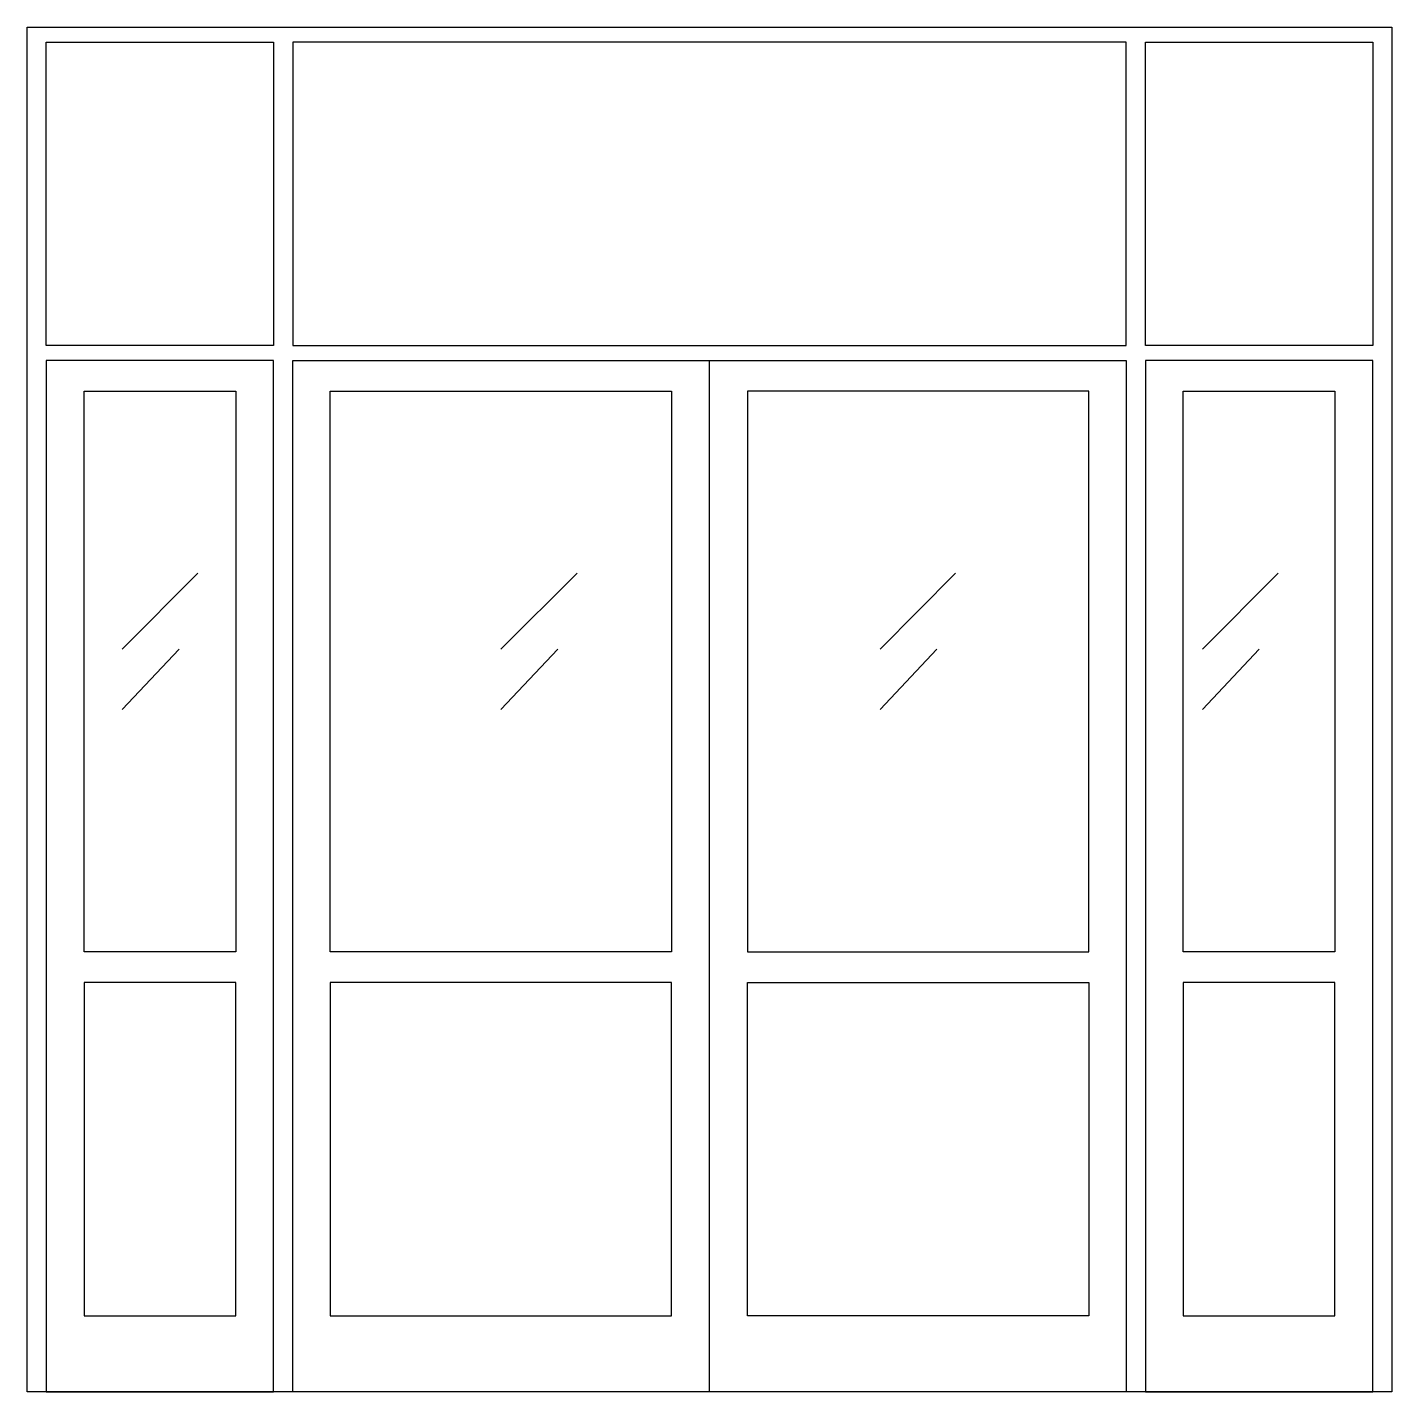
# Model space of a CAD drawing. Header units: millimetres. Extents: x 0 to 2400, y 0 to 2400.
import ezdxf

# ---------------------------------------------------------------- set-up
doc = ezdxf.new("R2010")
doc.units = ezdxf.units.MM
doc.layers.add('Furniture_家具立面', color=7, linetype='Continuous')

msp = doc.modelspace()

# ---------------------------------------------------------------- linework, layer by layer
at = {"layer": 'Furniture_家具立面'}
for p, q in [((0, 2400), (2400, 2400)), ((0, 0), (0, 2400)), ((2400, 2400), (2400, 0)), ((33, 1840), (33, 2373.6)), ((33, 2373.6), (433, 2373.6)), ((433, 2373.6), (433, 1840)), ((1933, 2373.6), (467, 2373.6)), ((467, 2373.6), (467, 1840)), ((1933, 1840), (1933, 2373.6)), ((1967, 2373.6), (2367, 2373.6)), ((1967, 1840), (1967, 2373.6)), ((2367, 2373.6), (2367, 1840)), ((433, 1840), (33, 1840)), ((467, 1840), (1933, 1840)), ((2367, 1840), (1967, 1840)), ((33, 1813.6), (33, 0)), ((433, 1813.6), (33, 1813.6)), ((433, 0), (433, 1813.6)), ((467, 1813.6), (1933, 1813.6)), ((467, 0), (467, 1813.6)), ((1200, 0), (1200, 1813.6)), ((1933, 1813.6), (1933, 0)), ((1967, 1813.6), (1967, 0)), ((2367, 1813.6), (1967, 1813.6)), ((2367, 0), (2367, 1813.6)), ((100, 773.6), (100, 1760)), ((100, 1760), (367, 1760)), ((367, 1760), (367, 773.6)), ((533, 1760), (1133, 1760)), ((533, 773.6), (533, 1760)), ((1133, 1760), (1133, 773.6)), ((1267, 1760), (1267, 773.6)), ((1867, 1760), (1267, 1760)), ((1867, 773.6), (1867, 1760)), ((2033, 1760), (2300, 1760)), ((2033, 773.6), (2033, 1760)), ((2300, 1760), (2300, 773.6)), ((167, 1306.4), (300, 1440)), ((967, 1440), (833, 1306.4)), ((1500, 1306.4), (1633, 1440)), ((2200, 1440), (2067, 1306.4)), ((167, 1200), (267, 1306.4)), ((933, 1306.4), (833, 1200)), ((1500, 1200), (1600, 1306.4)), ((2167, 1306.4), (2067, 1200)), ((367, 773.6), (100, 773.6)), ((1133, 773.6), (533, 773.6)), ((1267, 773.6), (1867, 773.6)), ((2300, 773.6), (2033, 773.6)), ((100, 720), (100, 133.6)), ((367, 720), (100, 720)), ((367, 133.6), (367, 720)), ((1133, 720), (533, 720)), ((533, 720), (533, 133.6)), ((1133, 133.6), (1133, 720)), ((1267, 133.6), (1267, 720)), ((1267, 720), (1867, 720)), ((1867, 720), (1867, 133.6)), ((2033, 720), (2033, 133.6)), ((2300, 720), (2033, 720)), ((2300, 133.6), (2300, 720)), ((100, 133.6), (367, 133.6)), ((533, 133.6), (1133, 133.6)), ((1867, 133.6), (1267, 133.6)), ((2033, 133.6), (2300, 133.6)), ((2400, 0), (0, 0)), ((33, 0), (433, 0)), ((1933, 0), (467, 0)), ((1967, 0), (2367, 0))]:
    msp.add_line(p, q, dxfattribs=at)

doc.saveas('drawing.dxf')
